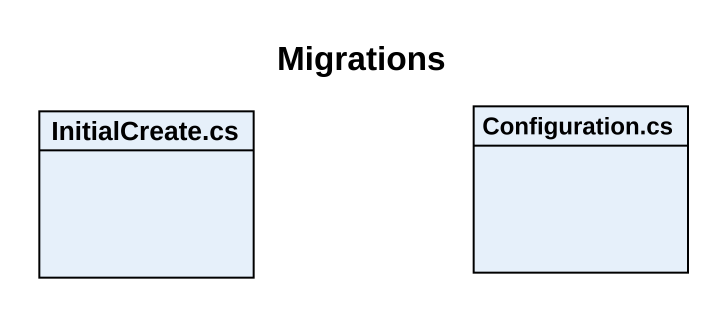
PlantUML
@startuml
title Migrations
hide circle
hide empty members
class "InitialCreate.cs" as InitialCreate_cs
class "Configuration.cs" as Configuration_cs
@enduml
